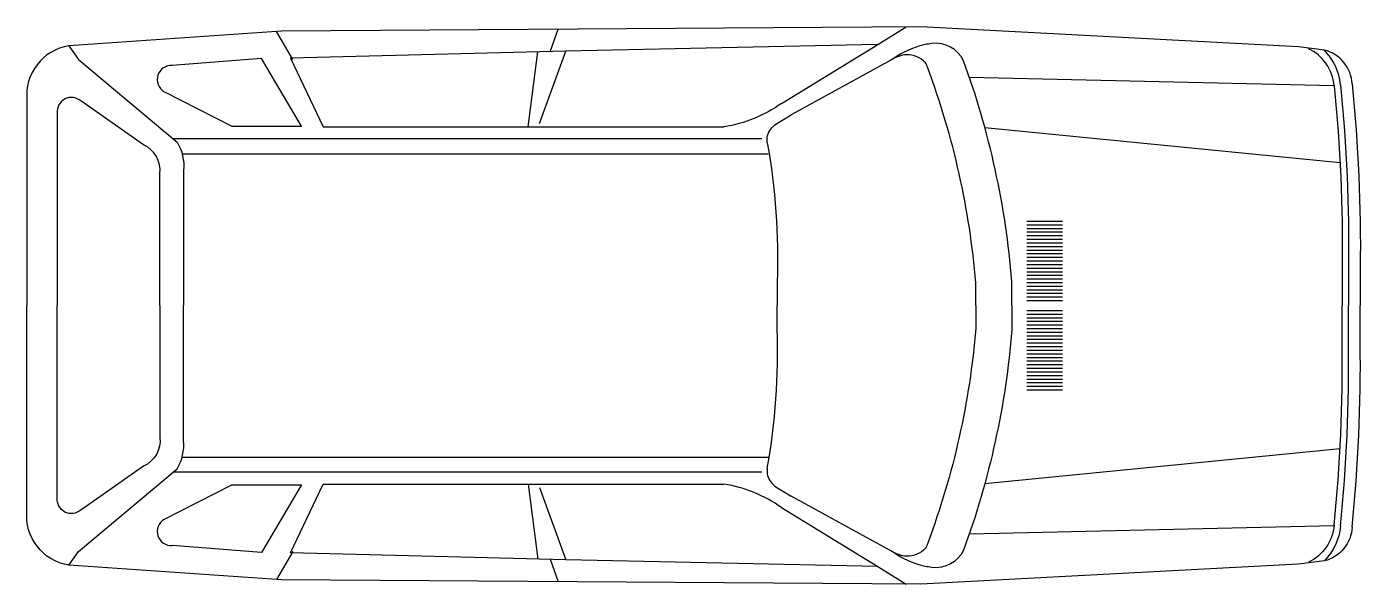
# Model space of a CAD drawing. Extents: x 0 to 3.69, y -0.77 to 0.77.
import ezdxf

# ---------------------------------------------------------------- set-up
doc = ezdxf.new("R2010")
doc.units = 0
doc.layers.get('0').update_dxf_attribs({"linetype": 'CONTINUOUS'})

msp = doc.modelspace()

# ---------------------------------------------------------------- linework, layer by layer
for p, q in [((0.7365, 0.6812), (0.6915, 0.7585)), ((1.4495, 0.7021), (1.4711, 0.765)), ((2.3566, 0.7231), (2.4356, 0.7719)), ((1.4931, 0.7044), (0.7303, 0.6851)), ((1.388, 0.4945), (1.4147, 0.7024)), ((1.4201, 0.5038), (1.4931, 0.7044)), ((0.6493, 0.6845), (0.4024, 0.6648)), ((0.7602, 0.4963), (0.6493, 0.6845)), ((0.7303, 0.6851), (0.8203, 0.4945)), ((2.6103, 0.6326), (3.6208, 0.6096)), ((0.3795, 0.5929), (0.5678, 0.4963)), ((0.5678, 0.4963), (0.7602, 0.4963)), ((0.8203, 0.4945), (1.9306, 0.4945)), ((2.6533, 0.4929), (3.6372, 0.3962)), ((2.0356, 0.4614), (0.4054, 0.4614)), ((0.43, 0.4201), (2.0529, 0.4201)), ((2.7696, 0.2337), (2.8683, 0.2337)), ((2.7696, 0.2237), (2.8683, 0.2237)), ((2.7696, 0.2137), (2.8683, 0.2137)), ((2.7696, 0.2037), (2.8683, 0.2037)), ((2.7696, 0.1937), (2.8683, 0.1937)), ((2.7696, 0.1837), (2.8683, 0.1837)), ((2.7696, 0.1737), (2.8683, 0.1737)), ((2.7696, 0.1637), (2.8683, 0.1637)), ((2.7696, 0.1537), (2.8683, 0.1537)), ((2.7696, 0.1437), (2.8683, 0.1437)), ((2.7696, 0.1337), (2.8683, 0.1337)), ((2.7696, 0.1237), (2.8683, 0.1237)), ((2.7696, 0.1137), (2.8683, 0.1137)), ((2.7696, 0.1037), (2.8683, 0.1037)), ((2.7696, 0.0937), (2.8683, 0.0937)), ((2.7696, 0.0837), (2.8683, 0.0837)), ((2.7696, 0.0737), (2.8683, 0.0737)), ((2.7696, 0.0637), (2.8683, 0.0637)), ((2.7696, 0.0537), (2.8683, 0.0537)), ((2.7696, 0.0437), (2.8683, 0.0437)), ((2.7696, 0.0337), (2.8683, 0.0337)), ((2.7696, 0.0237), (2.8683, 0.0237)), ((2.7696, 0.0137), (2.8683, 0.0137)), ((2.7696, -0.0137), (2.8683, -0.0137)), ((2.7696, -0.0237), (2.8683, -0.0237)), ((2.7696, -0.0337), (2.8683, -0.0337)), ((2.7696, -0.0437), (2.8683, -0.0437)), ((2.7696, -0.0537), (2.8683, -0.0537)), ((2.7696, -0.0637), (2.8683, -0.0637)), ((2.7696, -0.0737), (2.8683, -0.0737)), ((2.7696, -0.0837), (2.8683, -0.0837)), ((2.7696, -0.0937), (2.8683, -0.0937)), ((2.7696, -0.1037), (2.8683, -0.1037)), ((2.7696, -0.1137), (2.8683, -0.1137)), ((2.7696, -0.1237), (2.8683, -0.1237)), ((2.7696, -0.1337), (2.8683, -0.1337)), ((2.7696, -0.1437), (2.8683, -0.1437)), ((2.7696, -0.1537), (2.8683, -0.1537)), ((2.7696, -0.1637), (2.8683, -0.1637)), ((2.7696, -0.1737), (2.8683, -0.1737)), ((2.7696, -0.1837), (2.8683, -0.1837)), ((2.7696, -0.1937), (2.8683, -0.1937)), ((2.7696, -0.2037), (2.8683, -0.2037)), ((2.7696, -0.2137), (2.8683, -0.2137)), ((2.7696, -0.2237), (2.8683, -0.2237)), ((2.7696, -0.2337), (2.8683, -0.2337)), ((2.6533, -0.4929), (3.6372, -0.3962)), ((0.43, -0.4201), (2.0529, -0.4201)), ((2.0356, -0.4614), (0.4054, -0.4614)), ((0.3795, -0.5929), (0.5678, -0.4963)), ((0.5678, -0.4963), (0.7602, -0.4963)), ((0.7602, -0.4963), (0.6493, -0.6845)), ((0.7303, -0.6851), (0.8203, -0.4945)), ((0.8203, -0.4945), (1.9306, -0.4945)), ((1.388, -0.4945), (1.4147, -0.7024)), ((1.4201, -0.5038), (1.4931, -0.7044)), ((2.6103, -0.6326), (3.6208, -0.6096)), ((0.6493, -0.6845), (0.4024, -0.6648)), ((0.7365, -0.6812), (0.6915, -0.7585)), ((1.4931, -0.7044), (0.7303, -0.6851)), ((1.4495, -0.7021), (1.4711, -0.765)), ((2.3566, -0.7231), (2.4356, -0.7719))]:
    msp.add_line(p, q)
for points in [[(3.5224, 0.7163), (2.4763, 0.7722), (1.5244, 0.7653), (0.705, 0.7594), (0.1162, 0.7193, 0.193232)], [(0.1162, 0.7193, 0.397931), (0, 0.5681, -0.051219)], [(0.1162, 0.7193), (0.1427, 0.6809), (0.4161, 0.4524, -0.159767), (0.434, 0.374), (0.434, 0)], [(2.5943, 0.6778, 0.320255), (2.5059, 0.7255, 0.043097), (2.4701, 0.718, 0.081908), (2.3928, 0.6792, 3.077641)], [(3.6706, 0.6136, 0.329901), (3.594, 0.7073), (3.5224, 0.7163)], [(3.6209, 0.6086, 0.266872), (3.5495, 0.7111, -4.462862)], [(3.6383, 0.6112, 0.176013), (3.5936, 0.7074, 0.266872)], [(2.4887, 0.6723, 0.212828), (2.4368, 0.6945, 0.131149), (2.3928, 0.6792, -2.369064)], [(2.6282, 0), (2.6282, 0.0627, 0.068768), (2.4951, 0.6578, 0.067282), (2.4887, 0.6723)], [(2.7282, 0), (2.7282, 0.0668, 0.067488), (2.5943, 0.6778, 0.059772)], [(3.6209, 0.6086, -0.028531), (3.6429, 0.1044), (3.6429, 0)], [(3.6383, 0.6116, -0.02852), (3.6604, 0.1042), (3.6604, 0)], [(3.6706, 0.6136, -0.028513), (3.6929, 0.104), (3.6929, 0)], [(0.323, 0.4452), (0.149, 0.5664, 0.676353), (0.0837, 0.5333), (0.0837, 0)], [(2.0902, 0.5597, -0.113477), (1.9306, 0.4945, -0.081281)], [(2.0506, 0.4508, -0.202402), (2.0604, 0.4886, -0.06684), (2.0744, 0.5026), (2.1166, 0.5282)], [(0.3683, 0.3653, 0.319954), (0.323, 0.4452, 0.221017)], [(2.0506, 0.4508, -0.052762), (2.0779, 0.0654), (2.0779, 0)], [(0.323, -0.4452), (0.149, -0.5664, -0.676353), (0.0837, -0.5333), (0.0837, 0)], [(0.1162, -0.7193), (0.1427, -0.6809), (0.4161, -0.4524, 0.159767), (0.434, -0.374), (0.434, 0)], [(2.0506, -0.4508, 0.052762), (2.0779, -0.0654), (2.0779, 0)], [(2.6282, 0), (2.6282, -0.0627, -0.068768), (2.4951, -0.6578, -0.067282), (2.4887, -0.6723)], [(3.6209, -0.6086, 0.028531), (3.6429, -0.1044), (3.6429, 0)], [(3.6383, -0.6116, 0.02852), (3.6604, -0.1042), (3.6604, 0)], [(3.6706, -0.6136, 0.028513), (3.6929, -0.104), (3.6929, 0)], [(2.7282, 0), (2.7282, -0.0668, -0.067488), (2.5943, -0.6778, -0.059772)], [(0.3683, -0.3653, -0.319954), (0.323, -0.4452, -0.221017)], [(2.0506, -0.4508, 0.202402), (2.0604, -0.4886, 0.06684), (2.0744, -0.5026), (2.1166, -0.5282)], [(2.0902, -0.5597, 0.113477), (1.9306, -0.4945, 0.081281)], [(0.1162, -0.7193, -0.397931), (0, -0.5681, 0.051219)], [(3.6706, -0.6136, -0.329901), (3.594, -0.7073), (3.5224, -0.7163)], [(3.6209, -0.6086, -0.266872), (3.5495, -0.7111, 4.462862)], [(3.6383, -0.6112, -0.176013), (3.5936, -0.7074, -0.266872)], [(2.4887, -0.6723, -0.212828), (2.4368, -0.6945, -0.131149), (2.3928, -0.6792, 2.369064)], [(2.5943, -0.6778, -0.320255), (2.5059, -0.7255, -0.043097), (2.4701, -0.718, -0.081908), (2.3928, -0.6792, -3.077641)], [(3.5224, -0.7163), (2.4763, -0.7722), (1.5244, -0.7653), (0.705, -0.7594), (0.1162, -0.7193, -0.193232)]]:
    msp.add_lwpolyline(points, format="xyb")
for points in [[(2.0902, 0.5597), (2.3566, 0.7231), (1.4931, 0.7044)], [(2.3928, 0.6792), (2.1166, 0.5282)], [(0, 0.5681), (0, 0)], [(0.3683, -0.0004), (0.3683, 0.3653)], [(0, -0.5681), (0, 0)], [(0.3683, 0.0004), (0.3683, -0.3653)], [(2.3928, -0.6792), (2.1166, -0.5282)], [(2.0902, -0.5597), (2.3566, -0.7231), (1.4931, -0.7044)]]:
    msp.add_lwpolyline(points)
for centre, start, end in [((0.3998, 0.626), 86.0647, 238.5547), ((0.3998, -0.626), 121.4453, 273.9353)]:
    msp.add_arc(centre, 0.0389, start, end)

doc.saveas('drawing.dxf')
